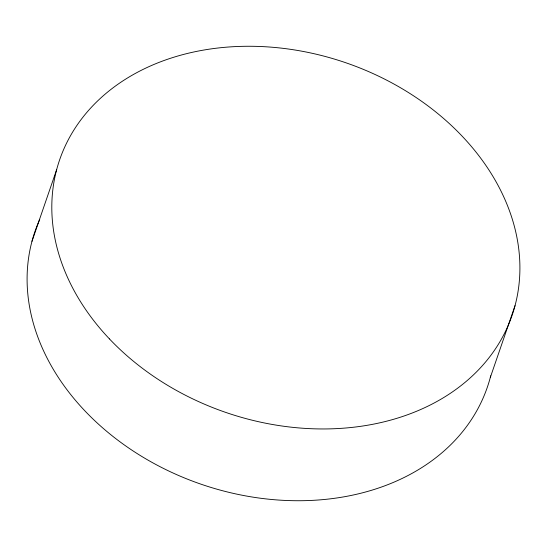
<?xml version="1.0" encoding="UTF-8"?>
<svg xmlns="http://www.w3.org/2000/svg" width="547" height="547" viewBox="0 0 547 547"><rect width="100%" height="100%" fill="white"/><g stroke="black" fill="none" stroke-linecap="round" stroke-linejoin="round"><path stroke-width="0.82" d="M31.972 241.336L56.683 169.556M490.317 377.444L515.028 305.664M490.727 375.837A239.21 184.845 19 0 1 200.332 483.951A239.21 184.845 19 0 1 39.733 219.463M109.441 338.908A239.21 184.845 19 0 0 507.267 327.537A239.21 184.845 19 0 0 240.865 46.379A239.21 184.845 19 0 0 109.441 338.908"/></g></svg>
